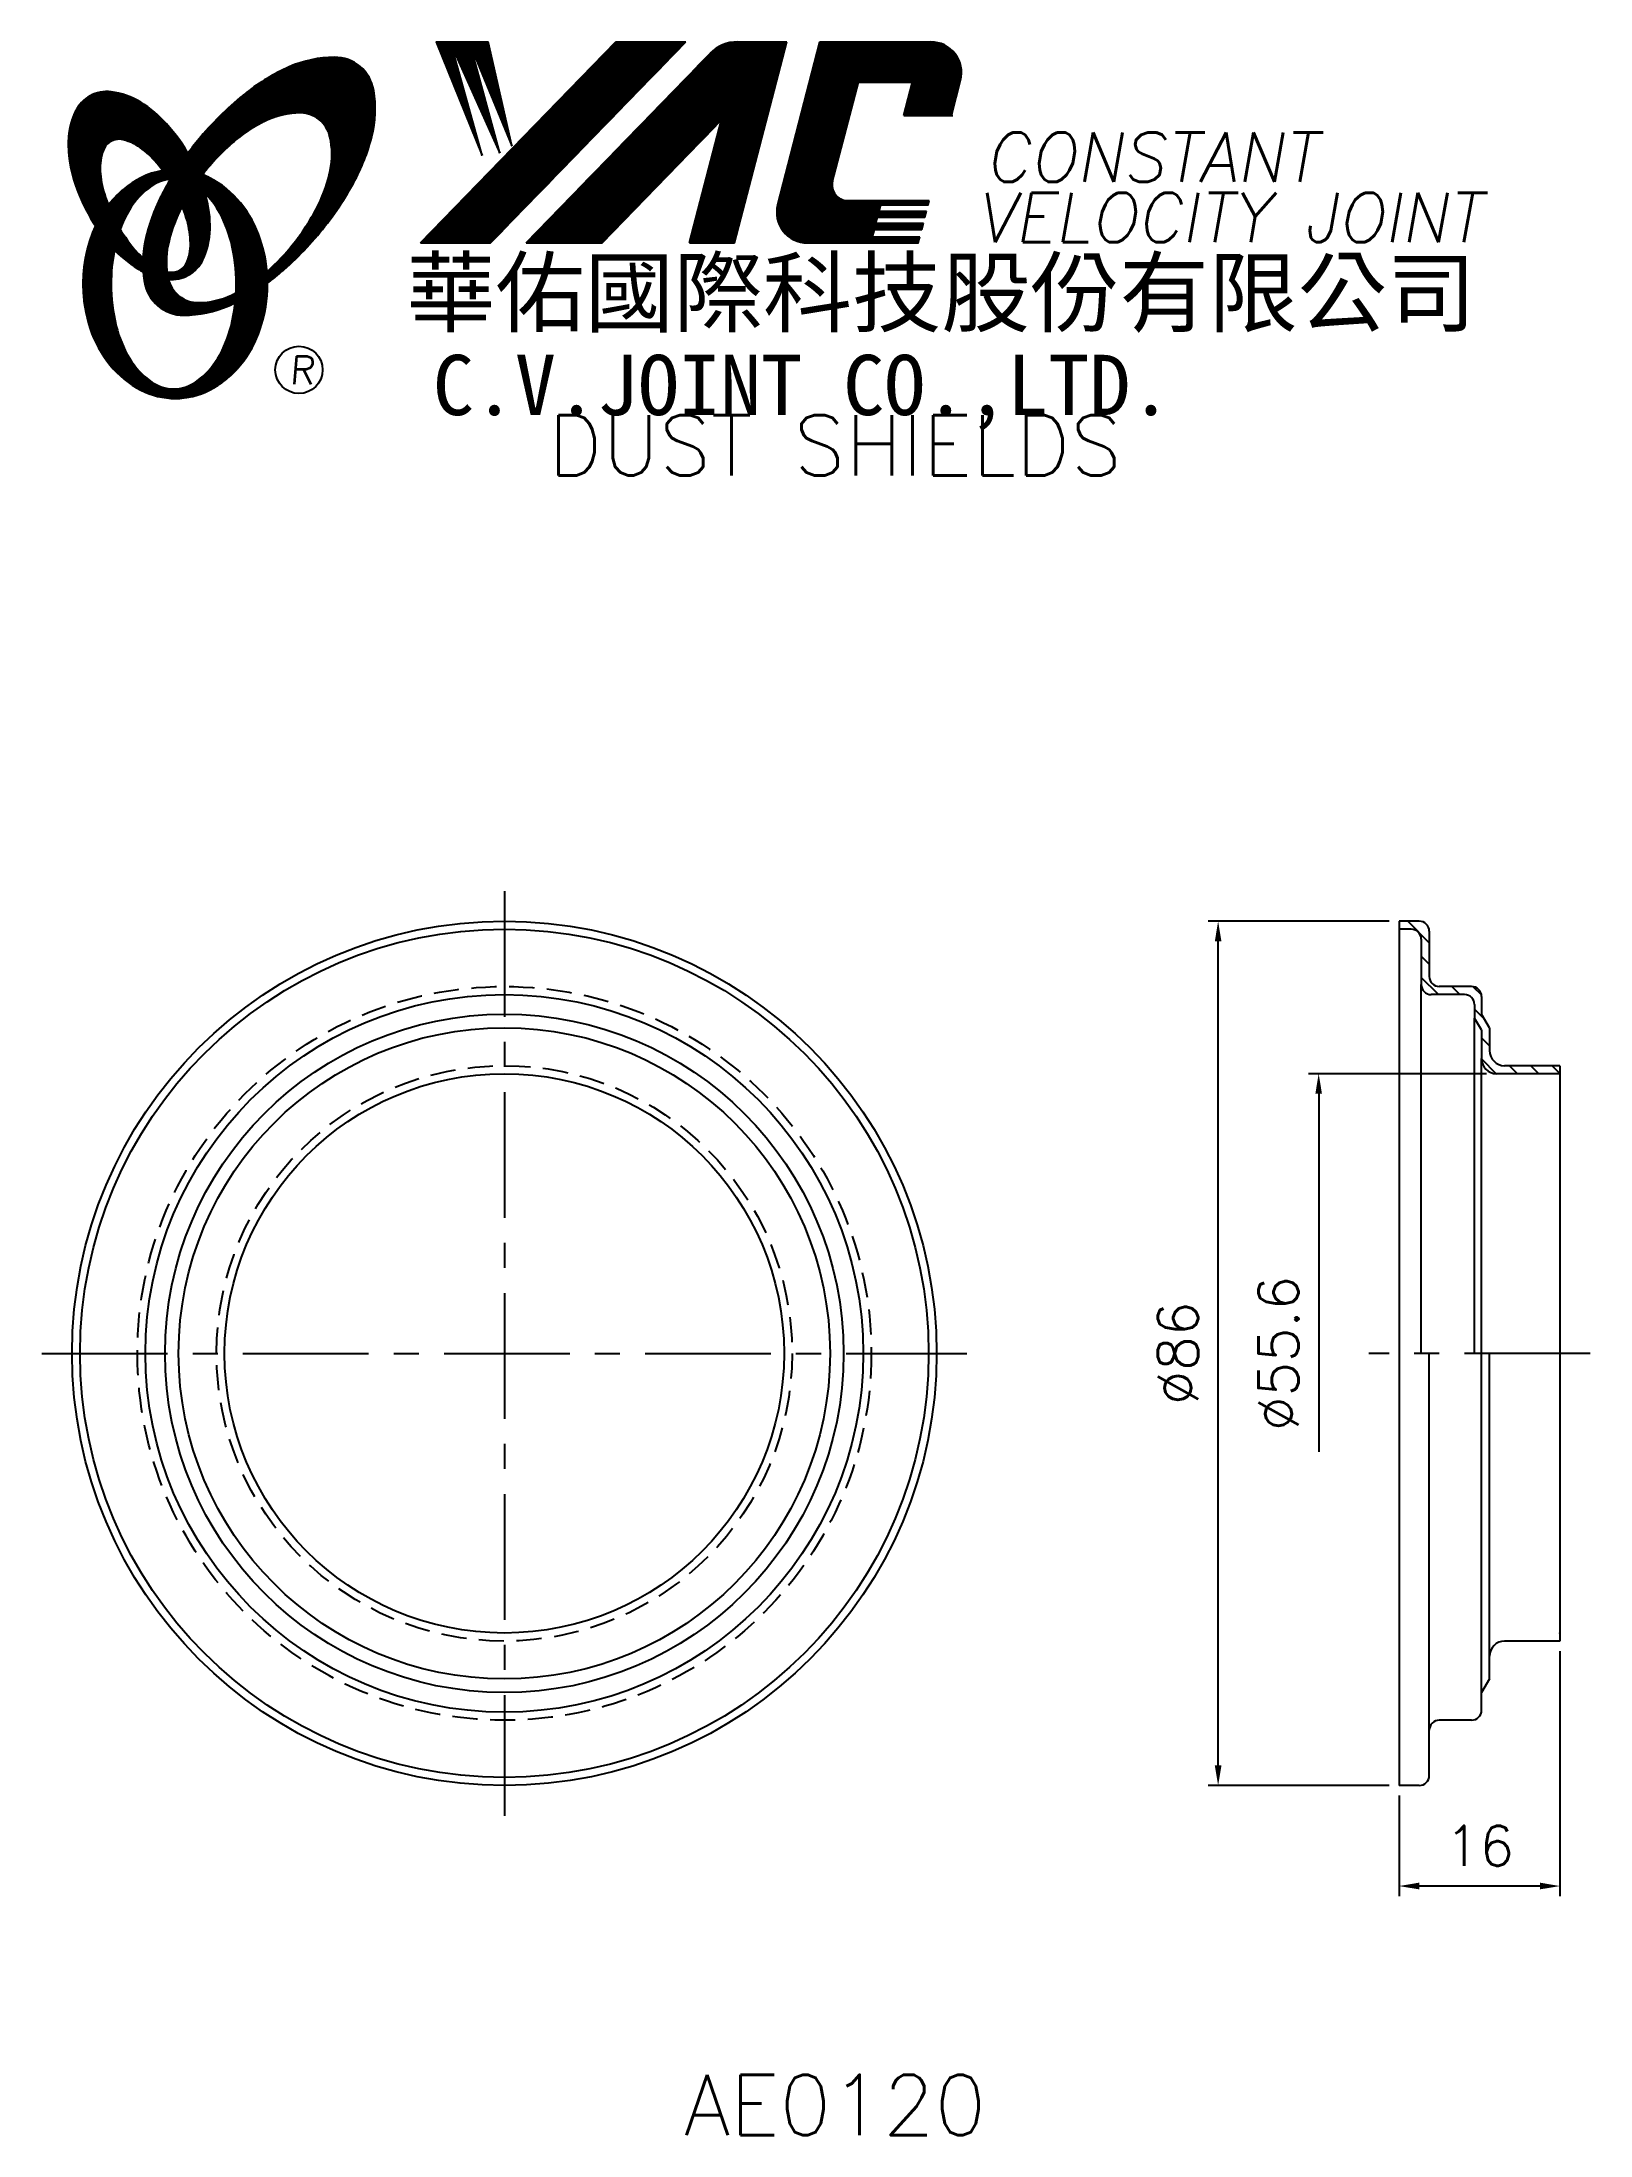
# Model space of a CAD drawing. Extents: x 88 to 242, y 1 to 209.
import ezdxf
from ezdxf.enums import TextEntityAlignment as Align

# ---------------------------------------------------------------- set-up
doc = ezdxf.new("R2010")
doc.units = 0
doc.header["$LTSCALE"] = 10
doc.header["$MEASUREMENT"] = 0
doc.linetypes.add('CENTER', pattern=[2, 1.25, -0.25, 0.25, -0.25])
doc.linetypes.add('HIDDEN', pattern=[0.375, 0.25, -0.125])
doc.layers.get('0').update_dxf_attribs({"linetype": 'CONTINUOUS'})
doc.layers.get('DEFPOINTS').update_dxf_attribs({"linetype": 'CONTINUOUS'})
doc.layers.add('4', color=4, linetype='CONTINUOUS')
doc.styles.add('CHINA', font='KAIU.TTF')
doc.styles.add('ITALICC', font='simplex.shx')
doc.dimstyles.new('STANDARD$0', dxfattribs={"dimtxt": 4, "dimasz": 2, "dimexe": 1, "dimexo": 1, "dimgap": 2, "dimtad": 1, "dimdec": 4, "dimzin": 10, "dimtxsty": 'ITALICC', "dimcen": 2, "dimclrd": 5, "dimclre": 5, "dimclrt": 18, "dimaunit": 1, "dimazin": 3, "dimtp": 0.1, "dimtfac": 0.7, "dimtdec": 4, "dimtmove": 0, "dimatfit": 3, "dimtolj": 1, "dimtzin": 10})
pattern_1 = [(45, (-8.840507, 1.556443), (-0.00883883476, 0.00883883476), [])]
pattern_2 = [(45, (159.750038, -34.747966), (-0.00727476112, 0.00727476112), [])]

# ---------------------------------------------------------------- blocks, each defined once
blk = doc.blocks.new('*D14')
at = {"color": 5, "linetype": 'BYBLOCK'}
for p, q in [((221.57, 121.49), (203.57, 121.49)), ((204.57, 37.49), (204.57, 119.49)), ((221.57, 35.49), (203.57, 35.49))]:
    blk.add_line(p, q, dxfattribs=at)
for points in [[(204.24, 119.49), (204.9, 119.49), (204.57, 121.49)], [(204.24, 37.49), (204.9, 37.49), (204.57, 35.49)]]:
    blk.add_solid(points, dxfattribs=at)
at = {"layer": 'DEFPOINTS', "color": 0, "linetype": 'BYBLOCK'}
for p in [(204.57, 121.49), (222.57, 121.49), (222.57, 35.49)]:
    blk.add_point(p, dxfattribs=at)
at = {"color": 18, "linetype": 'BYBLOCK', "insert": (200.57, 78.49), "char_height": 4, "attachment_point": 5, "rotation": 90, "style": 'ITALICC'}
blk.add_mtext('\\A1;∅86', dxfattribs=at)
blk = doc.blocks.new('*D15')
at = {"color": 5, "linetype": 'BYBLOCK'}
for p, q in [((231.27, 106.32), (213.57, 106.32)), ((214.57, 104.32), (214.57, 68.68))]:
    blk.add_line(p, q, dxfattribs=at)
blk.add_solid([(214.24, 104.32), (214.9, 104.32), (214.57, 106.32)], dxfattribs=at)
at = {"layer": 'DEFPOINTS', "color": 0, "linetype": 'BYBLOCK'}
for p in [(214.57, 106.32), (232.27, 106.32), (222.57, 50.67)]:
    blk.add_point(p, dxfattribs=at)
at = {"color": 18, "linetype": 'BYBLOCK', "insert": (210.57, 78.49), "char_height": 4, "attachment_point": 5, "rotation": 90, "style": 'ITALICC'}
blk.add_mtext('\\A1;∅55.6', dxfattribs=at)
blk = doc.blocks.new('*D16')
at = {"color": 5, "linetype": 'BYBLOCK'}
for p, q in [((238.57, 48.87), (238.57, 24.49)), ((222.57, 34.49), (222.57, 24.49)), ((236.57, 25.49), (224.57, 25.49))]:
    blk.add_line(p, q, dxfattribs=at)
for points in [[(224.57, 25.83), (224.57, 25.16), (222.57, 25.49)], [(236.57, 25.83), (236.57, 25.16), (238.57, 25.49)]]:
    blk.add_solid(points, dxfattribs=at)
at = {"layer": 'DEFPOINTS', "color": 0, "linetype": 'BYBLOCK'}
for p in [(238.57, 49.87), (222.57, 35.49), (222.57, 25.49)]:
    blk.add_point(p, dxfattribs=at)
at = {"color": 18, "linetype": 'BYBLOCK', "insert": (230.57, 29.49), "char_height": 4, "attachment_point": 5, "style": 'ITALICC'}
blk.add_mtext('\\A1;16', dxfattribs=at)

msp = doc.modelspace()

# ---------------------------------------------------------------- hatches: boundary and pattern name
at = {"layer": '4', "linetype": 'CONTINUOUS'}
h = msp.add_hatch(dxfattribs=at)
h.set_pattern_fill('ANSI31', color=5, scale=0.1, style=0)
h.set_pattern_definition(pattern_1)
h.paths.add_polyline_path([(151.6182, 208.98743), (144.66089, 208.98743), (125.24428, 188.98367), (132.20159, 188.98367)])
h.paths.add_polyline_path([(155.16509, 201.22186), (151.98472, 188.98367), (156.4657, 188.98367), (161.66414, 208.98743), (156.76741, 208.98743, 0.202785967), (154.03334, 207.83101), (135.7392, 188.98367), (143.28612, 188.98367)])
h.paths.add_polyline_path([(168.7922, 204.98901), (174.18592, 204.98901), (173.3169, 201.64499), (178.03372, 201.64499), (178.95044, 205.17256, 0.490800957), (176.00024, 208.98743), (164.96592, 208.98743), (160.75886, 192.79854, 0.490800957), (163.70906, 188.98367), (174.74338, 188.98367), (174.89783, 189.57798), (170.18101, 189.57798), (170.37437, 190.32206), (175.09119, 190.32206), (175.24975, 190.9322), (170.53293, 190.9322), (170.69418, 191.55267), (175.411, 191.55267), (175.56718, 192.15366), (170.85036, 192.15366), (171.00716, 192.75704), (175.72398, 192.75704), (175.84071, 193.20623), (167.70096, 193.20623, -0.490800957), (166.22586, 195.11367)])
h = msp.add_hatch(dxfattribs=at)
h.set_pattern_fill('ANSI31', color=1, scale=0.1, style=0)
h.set_pattern_definition(pattern_1)
h.paths.add_polyline_path([(131.97626, 208.98743), (126.79893, 208.98743), (131.3697, 197.68369), (128.30376, 208.64167), (133.1385, 197.91935), (130.19049, 208.64167), (134.31771, 198.62631)])
h = msp.add_hatch(dxfattribs=at)
h.set_pattern_fill('ANSI31', color=5, scale=0.082305, style=0)
h.set_pattern_definition([(45, (-8.840507, 1.556443), (-0.00727476112, 0.00727476112), [])])
h.paths.add_polyline_path([(113.19496, 201.92495, -0.172879177), (115.13644, 201.26638, -0.172879177), (116.22373, 199.52833, -0.104527385), (116.25151, 196.20014, -0.065680101), (115.08198, 192.79818, -0.051823203), (112.64156, 188.95579, -0.044272532), (109.96659, 186.12946, -0.020203161), (110.02017, 184.99154, 0.006517006), (110.42472, 185.30362, 0.049863361), (114.97815, 189.71668, 0.049863361), (118.56779, 194.94384, 0.063682799), (120.38883, 199.57119, 0.103597411), (120.57813, 204.15516, 0.177892575), (119.22952, 206.52544, 0.177892575), (116.66713, 207.45877, 0.103597411), (112.17933, 206.50572, 0.063682799), (107.92159, 203.93665, 0.049863361), (103.36816, 199.52358, 0.016070017), (102.09747, 197.91727, -0.007061632), (102.34475, 197.48024, -0.031648676), (103.29733, 195.44366, -0.008069351), (103.72924, 196.00798, -0.051823203), (106.90761, 199.26643, -0.065680101), (109.94954, 201.18678, -0.104527385)])
h.paths.add_polyline_path([(100.11929, 188.76363, -0.065680101), (101.28883, 192.16559, -0.006063428), (101.53277, 192.6406, 0.027613469), (100.80593, 194.22867, 0.017011252), (100.27251, 195.16365, 0.007829282), (99.77853, 194.29642, 0.063682799), (97.95748, 189.66907, 0.103597411), (97.76818, 185.0851, 0.177892575), (99.11679, 182.71482, 0.177892575), (101.67918, 181.7815, 0.103597411), (106.16698, 182.73454, 0.008811776), (106.79395, 183.02462, 0.013922709), (106.87127, 183.99443, -0.009086703), (106.42126, 183.77698, -0.104527385), (103.17584, 183.03882, -0.172879177), (101.23436, 183.69739, -0.172879177), (100.14707, 185.43544, -0.104527385)])
h = msp.add_hatch(dxfattribs=at)
h.set_pattern_fill('ANSI31', color=3, scale=0.082305, style=0)
h.set_pattern_definition(pattern_2)
h.paths.add_polyline_path([(97.39846, 202.97578, 0.106488277), (94.45658, 204.01436, 0.158297415), (92.36638, 203.61931, 0.158297415), (90.90705, 202.07162, 0.106488277), (90.19624, 199.03386, 0.071723199), (90.61428, 195.7209, 0.058080454), (92.15927, 191.90551, 0.058080454), (94.54031, 188.54772, 0.071723199), (97.10555, 186.40997, 0.020895977), (97.64574, 186.10798, -0.030777155), (97.62983, 187.4842, -0.042059526), (96.53348, 188.64696, -0.04691039), (94.91431, 191.12811, -0.04691039), (93.78603, 193.86759, -0.060581117), (93.38393, 196.12966, -0.10187153), (93.69555, 198.21786, -0.185892489), (94.47564, 199.10951, -0.185892489), (95.65228, 199.24763, -0.10187153), (97.54993, 198.32209, -0.060581117), (99.18677, 196.70982, -0.04691039), (100.80593, 194.22867, -0.04691039), (101.93421, 191.48918, -0.060581117), (102.33631, 189.22712, -0.10187153), (102.02469, 187.13892, -0.185892489), (101.2446, 186.24727, -0.185892489), (100.06796, 186.10915, -0.002013383), (100.02716, 186.11978, 0.021593804), (100.14707, 185.43544, 0.006477741), (100.16508, 185.3584, 0.14950097), (102.13763, 185.76644, 0.158297415), (103.59696, 187.31413, 0.106488277), (104.30778, 190.3519, 0.071723199), (103.88973, 193.66485, 0.058080454), (102.34475, 197.48024, 0.058080454), (99.9637, 200.83803, 0.071723199)])
h = msp.add_hatch(dxfattribs=at)
h.set_pattern_fill('ANSI31', color=1, scale=0.082305, style=0)
h.set_pattern_definition(pattern_2)
h.paths.add_polyline_path([(98.49208, 194.65233, -0.120168026), (100.18388, 195.30572, 0.016865385), (99.58411, 196.18846, 0.076648372), (97.42789, 195.46955, 0.104809576), (94.34343, 192.95645, 0.005838257), (94.17649, 192.74424, 0.028089978), (94.91431, 191.12811, 0.014237292), (95.35644, 190.34306, -0.045767751), (96.28162, 192.27991, -0.106890197)])
h.paths.add_polyline_path([(94.46072, 184.89772, -0.048711043), (94.79082, 188.27805, -0.007865741), (94.54031, 188.54772, -0.037695478), (92.90444, 190.66648, 0.03042545), (92.37911, 189.36251, 0.080710289), (91.65368, 184.89772, 0.080710289), (92.37911, 180.43292, 0.089265679), (94.34343, 176.83898, 0.104809576), (97.42789, 174.32588, 0.11926607), (100.83708, 173.50095, 0.11926607), (104.24627, 174.32588, 0.104809576), (107.33073, 176.83898, 0.089265679), (109.29505, 180.43292, 0.080710289), (110.02049, 184.89772, 0.080710289), (109.29505, 189.36251, 0.089265679), (107.33073, 192.95645, 0.104809576), (104.24627, 195.46955, 0.025513357), (103.55304, 195.7823, 0.004818181), (103.29733, 195.44366, -0.023722145), (103.83855, 193.84692, -0.065307489), (105.07373, 192.27991, -0.073950765), (106.38618, 189.08218, -0.060532391), (106.89464, 184.89772, -0.060532391), (106.38618, 180.71325, -0.073950765), (105.07373, 177.51552, -0.106890197), (102.86327, 175.1431, -0.153118262), (100.67768, 174.45772, -0.153118262), (98.49208, 175.1431, -0.106890197), (96.28162, 177.51552, -0.073950765), (94.96917, 180.71325, -0.060532391)])
h = msp.add_hatch(dxfattribs=at)
h.set_pattern_fill('ANSI31', color=5, scale=12, angle=90, style=0)
h.set_pattern_definition([(135, (-8.7065, 5.726), (-1.06066, -1.06066), [])])
h.paths.add_polyline_path([(232.27084, 106.31833), (238.57084, 106.31833), (238.57084, 107.11833), (233.07084, 107.11833, -0.414213562), (231.57084, 108.61833), (231.57084, 110.89333), (230.77084, 112.24333), (230.77084, 113.99333, 0.414213562), (229.77084, 114.99333), (226.57084, 114.99333, -0.414213562), (225.57084, 115.99333), (225.57084, 120.49333, 0.414213562), (224.57084, 121.49333), (222.57084, 121.49333), (222.57084, 120.69333), (223.77084, 120.69333, -0.414213562), (224.77084, 119.69333), (224.77084, 115.19333, 0.414213562), (225.77084, 114.19333), (229.07084, 114.19333, -0.414213562), (230.07084, 113.19333), (230.07084, 111.85535), (230.77084, 110.6741), (230.77084, 107.81833, 0.414213562)])

# ---------------------------------------------------------------- linework, layer by layer
at = {"layer": '4', "color": 5, "linetype": 'CONTINUOUS'}
for p, q in [((125.24428, 188.98367), (144.66089, 208.98743)), ((132.20159, 188.98367), (151.6182, 208.98743)), ((144.66089, 208.98743), (151.6182, 208.98743)), ((156.4657, 188.98367), (161.66414, 208.98743)), ((156.76741, 208.98743), (161.66414, 208.98743)), ((160.75886, 192.79854), (164.96592, 208.98743)), ((164.96592, 208.98743), (176.00024, 208.98743)), ((135.7392, 188.98367), (154.03334, 207.83101)), ((166.22586, 195.11367), (168.7922, 204.98901)), ((168.7922, 204.98901), (174.18592, 204.98901)), ((173.3169, 201.64499), (174.18592, 204.98901)), ((178.03372, 201.64499), (178.95044, 205.17256)), ((143.28612, 188.98367), (155.16509, 201.22186)), ((151.98472, 188.98367), (155.16509, 201.22186)), ((173.3169, 201.64499), (178.18415, 201.64499)), ((167.70096, 193.20623), (175.84071, 193.20623)), ((170.85036, 192.15366), (171.00716, 192.75704)), ((170.85036, 192.15366), (175.56718, 192.15366)), ((171.00716, 192.75704), (175.72398, 192.75704)), ((175.411, 191.55267), (175.56718, 192.15366)), ((175.72398, 192.75704), (175.84071, 193.20623)), ((170.18101, 189.57798), (170.37437, 190.32206)), ((170.18101, 189.57798), (174.89783, 189.57798)), ((170.37437, 190.32206), (175.09119, 190.32206)), ((170.53293, 190.9322), (170.69418, 191.55267)), ((170.53293, 190.9322), (175.24975, 190.9322)), ((170.69418, 191.55267), (175.411, 191.55267)), ((174.74338, 188.98367), (174.89783, 189.57798)), ((175.09119, 190.32206), (175.24975, 190.9322)), ((125.24428, 188.98367), (132.20159, 188.98367)), ((135.7392, 188.98367), (143.28612, 188.98367)), ((151.98472, 188.98367), (156.4657, 188.98367)), ((163.70906, 188.98367), (174.74338, 188.98367))]:
    msp.add_line(p, q, dxfattribs=at)
at = {"layer": '4', "color": 1, "linetype": 'CONTINUOUS'}
for p, q in [((126.79893, 208.98743), (131.3697, 197.68369)), ((126.79893, 208.98743), (131.97626, 208.98743)), ((131.3697, 197.68369), (128.30376, 208.64167)), ((128.30376, 208.64167), (133.1385, 197.91935)), ((130.19049, 208.64167), (134.31771, 198.62631)), ((133.1385, 197.91935), (130.19049, 208.64167)), ((134.31771, 198.62631), (131.97626, 208.98743))]:
    msp.add_line(p, q, dxfattribs=at)
at = {"layer": '4', "color": 5, "linetype": 'CENTER'}
for p, q in [((133.57082, 124.49333), (133.57082, 32.49333)), ((87.57082, 78.49333), (179.57082, 78.49333)), ((241.57084, 78.49333), (219.57084, 78.49333))]:
    msp.add_line(p, q, dxfattribs=at)
at = {"layer": '4', "color": 7, "linetype": 'CONTINUOUS'}
for p, q in [((222.57084, 121.49333), (222.57084, 35.49333)), ((224.57084, 121.49333), (222.57084, 121.49333)), ((223.77084, 120.69333), (222.57084, 120.69333)), ((224.77084, 119.69333), (224.77084, 115.19333)), ((225.57084, 120.49333), (225.57084, 115.99333)), ((224.77084, 78.49333), (224.77084, 115.19333)), ((229.77084, 114.99333), (226.57084, 114.99333)), ((229.07084, 114.19333), (225.77084, 114.19333)), ((230.07084, 113.19333), (230.07084, 111.85535)), ((230.77084, 113.99333), (230.77084, 112.24333)), ((230.07084, 78.49333), (230.07084, 111.85535)), ((230.77084, 110.6741), (230.07084, 111.85535)), ((231.57084, 110.89333), (230.77084, 112.24333)), ((230.77084, 110.6741), (230.77084, 107.81833)), ((231.57084, 110.89333), (231.57084, 108.61833)), ((230.77084, 78.49333), (230.77084, 107.81833)), ((238.57084, 106.31833), (232.27084, 106.31833)), ((238.57084, 107.11833), (233.07084, 107.11833)), ((238.57084, 107.11833), (238.57084, 49.86833)), ((225.57084, 36.49333), (225.57084, 78.49333)), ((230.77084, 42.99333), (230.77084, 78.49333)), ((231.57084, 46.09333), (231.57084, 78.49333)), ((238.57084, 49.86833), (233.07084, 49.86833)), ((231.57084, 46.09333), (230.77084, 44.74333)), ((229.77084, 41.99333), (226.57084, 41.99333)), ((224.57084, 35.49333), (222.57084, 35.49333))]:
    msp.add_line(p, q, dxfattribs=at)
at = {"layer": '4', "color": 5, "linetype": 'CONTINUOUS'}
for points in [[(110.02017, 184.99154, 0.006517006), (110.42472, 185.30362, 0.049863361), (114.97815, 189.71668, 0.049863361), (118.56779, 194.94384, 0.063682799), (120.38883, 199.57119, 0.103597411), (120.57813, 204.15516, 0.177892575), (119.22952, 206.52544, 0.177892575), (116.66713, 207.45877, 0.103597411), (112.17933, 206.50572, 0.063682799), (107.92159, 203.93665, 0.049863361), (103.36816, 199.52358, 0.016070017), (102.09747, 197.91727)], [(109.96659, 186.12946, 0.044272532), (112.64156, 188.95579, 0.051823203), (115.08198, 192.79818, 0.065680101), (116.25151, 196.20014, 0.104527385), (116.22373, 199.52833, 0.172879177), (115.13644, 201.26638, 0.172879177), (113.19496, 201.92495, 0.104527385), (109.94954, 201.18678, 0.065680101), (106.90761, 199.26643, 0.051823203), (103.72924, 196.00798, 0.008069351), (103.29733, 195.44366)], [(100.27251, 195.16365, 0.007829282), (99.77853, 194.29642, 0.063682799), (97.95748, 189.66907, 0.103597411), (97.76818, 185.0851, 0.177892575), (99.11679, 182.71482, 0.177892575), (101.67918, 181.7815, 0.103597411), (106.16698, 182.73454, 0.008811776), (106.79395, 183.02462, 0.008811776)], [(101.53277, 192.6406, 0.006063428), (101.28883, 192.16559, 0.065680101), (100.11929, 188.76363, 0.104527385), (100.14707, 185.43544, 0.172879177), (101.23436, 183.69739, 0.172879177), (103.17584, 183.03882, 0.104527385), (106.42126, 183.77698, 0.009086703), (106.87127, 183.99443, 0.009086703)]]:
    msp.add_lwpolyline(points, format="xyb", dxfattribs=at)
at = {"layer": '4', "color": 3, "linetype": 'CONTINUOUS'}
for points in [[(100.16508, 185.3584, 0.14950097), (102.13763, 185.76644, 0.158297415), (103.59696, 187.31413, 0.106488277), (104.30778, 190.3519, 0.071723199), (103.88973, 193.66485, 0.058080454), (102.34475, 197.48024, 0.058080454), (99.9637, 200.83803, 0.071723199), (97.39846, 202.97578, 0.106488277), (94.45658, 204.01436, 0.158297415), (92.36638, 203.61931, 0.158297415), (90.90705, 202.07162, 0.106488277), (90.19624, 199.03386, 0.071723199), (90.61428, 195.7209, 0.058080454), (92.15927, 191.90551, 0.058080454), (94.54031, 188.54772, 0.071723199), (97.10555, 186.40997, 0.020895977), (97.64574, 186.10798, 0.020895977)], [(100.02716, 186.11978, 0.002013383), (100.06796, 186.10915, 0.185892489), (101.2446, 186.24727, 0.185892489), (102.02469, 187.13892, 0.10187153), (102.33631, 189.22712, 0.060581117), (101.93421, 191.48918, 0.04691039), (100.80593, 194.22867, 0.04691039), (99.18677, 196.70982, 0.060581117), (97.54993, 198.32209, 0.10187153), (95.65228, 199.24763, 0.185892489), (94.47564, 199.10951, 0.185892489), (93.69555, 198.21786, 0.10187153), (93.38393, 196.12966, 0.060581117), (93.78603, 193.86759, 0.04691039), (94.91431, 191.12811, 0.04691039), (96.53348, 188.64696, 0.042059526), (97.62983, 187.4842, 0.042059526)]]:
    msp.add_lwpolyline(points, format="xyb", dxfattribs=at)
at = {"layer": '4', "color": 1, "linetype": 'CONTINUOUS'}
for points in [[(99.58411, 196.18846, 0.076648372), (97.42789, 195.46955, 0.104809576), (94.34343, 192.95645, 0.005838257), (94.17649, 192.74424, 0.005838257)], [(92.90444, 190.66648, 0.03042545), (92.37911, 189.36251, 0.080710289), (91.65368, 184.89772, 0.080710289), (92.37911, 180.43292, 0.089265679), (94.34343, 176.83898, 0.104809576), (97.42789, 174.32588, 0.11926607), (100.83708, 173.50095, 0.11926607), (104.24627, 174.32588, 0.104809576), (107.33073, 176.83898, 0.089265679), (109.29505, 180.43292, 0.080710289), (110.02049, 184.89772, 0.080710289), (109.29505, 189.36251, 0.089265679), (107.33073, 192.95645, 0.104809576), (104.24627, 195.46955, 0.025513357), (103.55304, 195.7823, 0.025513357)], [(94.79082, 188.27805, 0.048711043), (94.46072, 184.89772, 0.060532391), (94.96917, 180.71325, 0.073950765), (96.28162, 177.51552, 0.106890197), (98.49208, 175.1431, 0.153118262), (100.67768, 174.45772, 0.153118262), (102.86327, 175.1431, 0.106890197), (105.07373, 177.51552, 0.073950765), (106.38618, 180.71325, 0.060532391), (106.89464, 184.89772, 0.060532391), (106.38618, 189.08218, 0.073950765), (105.07373, 192.27991, 0.065307489), (103.83855, 193.84692)], [(100.18388, 195.30572, 0.120168026), (98.49208, 194.65233, 0.106890197), (96.28162, 192.27991, 0.045767751), (95.35644, 190.34306, 0.045767751)]]:
    msp.add_lwpolyline(points, format="xyb", dxfattribs=at)
at = {"layer": '4', "color": 5, "linetype": 'CONTINUOUS'}
msp.add_circle((113.14132, 176.352), 2.35282, dxfattribs=at)
at = {"layer": '4', "color": 7, "linetype": 'CONTINUOUS'}
for radius in [43, 42.2, 35.7, 33.75, 32.4, 27.825]:
    msp.add_circle((133.57082, 78.49333), radius, dxfattribs=at)
at = {"layer": '4', "color": 5, "linetype": 'HIDDEN'}
for radius in [36.5, 28.625]:
    msp.add_circle((133.57082, 78.49333), radius, dxfattribs=at)
at = {"layer": '4', "color": 5, "linetype": 'CONTINUOUS'}
for centre, radius, start, end in [((156.76741, 205.17719), 3.81024, 90, 135.8533387), ((176.00024, 205.93923), 3.04819, 345.4326059, 90), ((167.70096, 194.73033), 1.5241, 165.4326059, 270), ((163.70906, 192.03186), 3.04819, 165.4326059, 270)]:
    msp.add_arc(centre, radius, start, end, dxfattribs=at)
at = {"layer": '4', "color": 7, "linetype": 'CONTINUOUS'}
for centre, radius, start, end in [((224.57084, 120.49333), 1, 360, 90), ((223.77084, 119.69333), 1, 360, 90), ((225.77084, 115.19333), 1, 180, 270), ((226.57084, 115.99333), 1, 180, 270), ((229.77084, 113.99333), 1, 0, 90), ((229.07084, 113.19333), 1, 360, 90), ((233.07084, 108.61833), 1.5, 180, 270), ((232.27084, 107.81833), 1.5, 180, 270), ((233.07084, 48.36833), 1.5, 90, 180), ((226.57084, 40.99333), 1, 90, 180), ((229.77084, 42.99333), 1, 270, 0), ((224.57084, 36.49333), 1, 270, 0)]:
    msp.add_arc(centre, radius, start, end, dxfattribs=at)
for p in [(238.57084, 106.31833), (238.57084, 50.66833)]:
    msp.add_point(p, dxfattribs=at)

# ---------------------------------------------------------------- texts
at = {"layer": '4', "color": 5, "linetype": 'CONTINUOUS', "style": 'ITALICC'}
for s, height, oblique, p in [('CONSTANT', 4.9, 10, (181.3931, 195.05413)), ('VELOCITY JOINT', 4.9, 10, (180.51487, 189.05875)), ('R', 2.75625, 5, (112.18263, 174.94239))]:
    msp.add_text(s, height=height, dxfattribs=dict(at, oblique=oblique)).set_placement(p)
at = {"layer": '4', "color": 7, "linetype": 'CONTINUOUS', "style": 'CHINA'}
for s, height, p in [('華佑國際科技股份有限公司', 6.5, (123.83093, 180.79382)), ('C.V.JOINT CO.,LTD.', 6, (126.45956, 171.8476))]:
    msp.add_text(s, height=height, dxfattribs=at).set_placement(p)
at = {"layer": '4', "color": 18, "linetype": 'CONTINUOUS', "style": 'ITALICC'}
for s, p in [('DUST SHIELDS', (166.46229, 165.85478)), ('AE0120', (166.46229, 0.70739))]:
    msp.add_text(s, height=6, dxfattribs=at).set_placement(p, align=Align.CENTER)

# ---------------------------------------------------------------- dimensions: what is measured, and where the dimension line sits
at = {"layer": '4', "color": 7, "linetype": 'CONTINUOUS'}
dim = msp.add_linear_dim(base=(204.57086, 121.49333), p1=(222.57084, 35.49333), p2=(222.57084, 121.49333), angle=90, text='%%C86', dimstyle='STANDARD$0', dxfattribs=at)
dim.commit()
dim.dimension.update_dxf_attribs({"geometry": '*D14', "text_midpoint": (200.57086, 78.49333)})
dim = msp.add_linear_dim(base=(214.57089, 106.31833), p1=(222.57084, 50.66833), p2=(232.27084, 106.31833), angle=90, text='%%C55.6', dimstyle='STANDARD$0', override={"dimcen": -2, "dimse1": 1, "dimsd1": 1}, dxfattribs=at)
dim.commit()
dim.dimension.update_dxf_attribs({"geometry": '*D15', "text_midpoint": (210.57089, 78.49333)})
dim = msp.add_linear_dim(base=(222.57084, 25.49332), p1=(238.57084, 49.86833), p2=(222.57084, 35.49333), text='16', dimstyle='STANDARD$0', dxfattribs=at)
dim.commit()
dim.dimension.update_dxf_attribs({"geometry": '*D16', "text_midpoint": (230.57084, 29.49332)})

doc.saveas('drawing.dxf')
